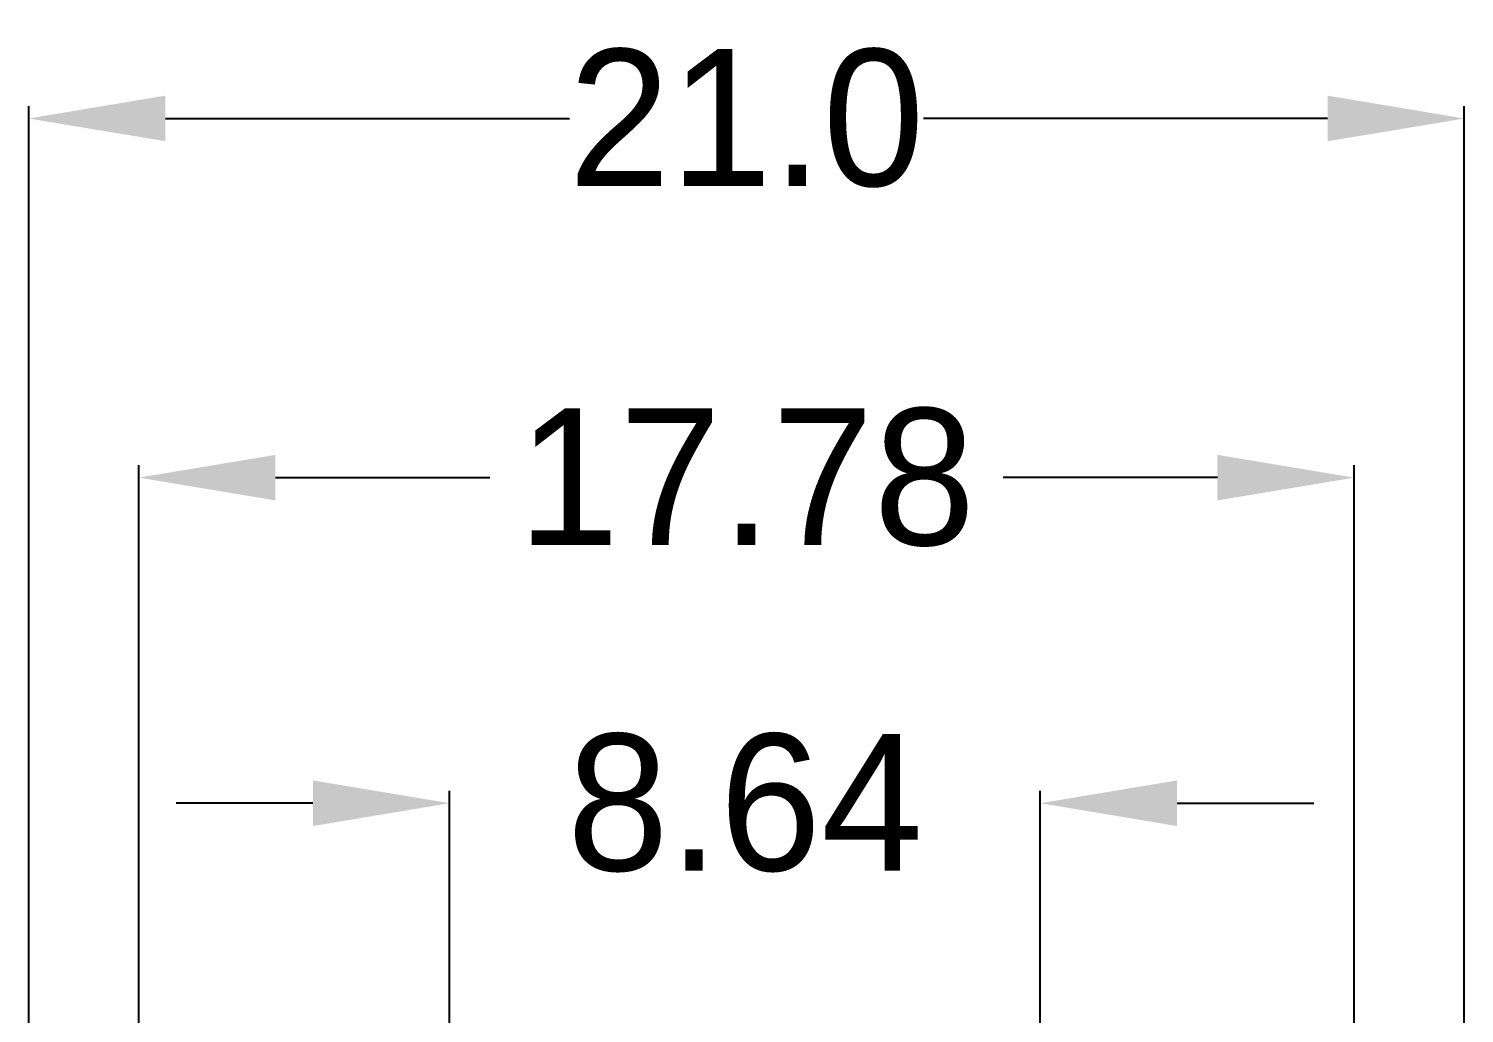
# Model space of a CAD drawing. Extents: x -3.1 to 72.3, y -97.3 to -26.1.
# Drawn here: x 24.37 to 45.37, y -40.54 to -26.14 of the extents above; entities that cross this region are included whole.
import ezdxf

# ---------------------------------------------------------------- set-up
doc = ezdxf.new("R2010")
doc.units = 0
doc.header["$MEASUREMENT"] = 0
doc.layers.get('0').update_dxf_attribs({"linetype": 'CONTINUOUS'})
doc.layers.get('Defpoints').update_dxf_attribs({"linetype": 'CONTINUOUS'})
doc.dimstyles.get("Standard").update_dxf_attribs({"dimtxt": 2, "dimasz": 2, "dimexe": 0.18, "dimexo": 0.0625, "dimgap": 0.09, "dimtad": 0, "dimtih": 1, "dimtoh": 1, "dimdec": 4, "dimzin": 0, "dimdsep": 46, "dimtxsty": 'STANDARD', "dimcen": 0.09, "dimadec": 0, "dimazin": 0, "dimtfac": 1, "dimtdec": 4, "dimtofl": 0, "dimtmove": 0, "dimatfit": 3, "dimfxl": 1, "dimtolj": 1, "dimtzin": 0, "dimarcsym": 0})

# ---------------------------------------------------------------- blocks, each defined once
blk = doc.blocks.new('*D17')
at = {"color": 0, "linetype": 'Continuous', "lineweight": -2, "transparency": 16777216}
for p, q in [((30.531, -43.59), (30.531, -37.285)), ((39.171, -43.59), (39.171, -37.285)), ((28.531, -37.465), (26.531, -37.465)), ((41.171, -37.465), (43.171, -37.465))]:
    blk.add_line(p, q, dxfattribs=at)
at = {"color": 0, "linetype": 'Continuous', "transparency": 16777216}
for points in [[(28.531, -37.132), (28.531, -37.799), (30.531, -37.465)], [(41.171, -37.132), (41.171, -37.799), (39.171, -37.465)]]:
    blk.add_solid(points, dxfattribs=at)
at = {"layer": 'Defpoints', "color": 0, "linetype": 'Continuous', "transparency": 16777216}
for p in [(39.171, -37.465), (30.531, -43.652), (39.171, -43.652)]:
    blk.add_point(p, dxfattribs=at)
at = {"color": 0, "linetype": 'Continuous', "transparency": 16777216, "insert": (34.851, -37.465), "char_height": 2, "attachment_point": 5}
blk.add_mtext('\\A1;8.64', dxfattribs=at)
blk = doc.blocks.new('*D20')
at = {"color": 0, "linetype": 'Continuous', "lineweight": -2, "transparency": 16777216}
for p, q in [((24.373, -40.925), (24.373, -27.272)), ((45.374, -40.925), (45.374, -27.272)), ((26.373, -27.452), (32.283, -27.452)), ((43.374, -27.452), (37.463, -27.452))]:
    blk.add_line(p, q, dxfattribs=at)
at = {"color": 0, "linetype": 'Continuous', "transparency": 16777216}
for points in [[(26.373, -27.118), (26.373, -27.785), (24.373, -27.452)], [(43.374, -27.118), (43.374, -27.785), (45.374, -27.452)]]:
    blk.add_solid(points, dxfattribs=at)
at = {"layer": 'Defpoints', "color": 0, "linetype": 'Continuous', "transparency": 16777216}
for p in [(24.373, -27.452), (24.373, -40.987), (45.374, -40.987)]:
    blk.add_point(p, dxfattribs=at)
at = {"color": 0, "linetype": 'Continuous', "transparency": 16777216, "insert": (34.873, -27.452), "char_height": 2, "attachment_point": 5}
blk.add_mtext('\\A1;21.0', dxfattribs=at)
blk = doc.blocks.new('*D21')
at = {"color": 0, "linetype": 'Continuous', "lineweight": -2, "transparency": 16777216}
for p, q in [((25.983, -42.295), (25.983, -32.524)), ((43.763, -42.295), (43.763, -32.524)), ((27.983, -32.704), (31.117, -32.704)), ((41.763, -32.704), (38.63, -32.704))]:
    blk.add_line(p, q, dxfattribs=at)
at = {"color": 0, "linetype": 'Continuous', "transparency": 16777216}
for points in [[(27.983, -32.371), (27.983, -33.037), (25.983, -32.704)], [(41.763, -32.371), (41.763, -33.037), (43.763, -32.704)]]:
    blk.add_solid(points, dxfattribs=at)
at = {"layer": 'Defpoints', "color": 0, "linetype": 'Continuous', "transparency": 16777216}
for p in [(43.763, -32.704), (25.983, -42.357), (43.763, -42.357)]:
    blk.add_point(p, dxfattribs=at)
at = {"color": 0, "linetype": 'Continuous', "transparency": 16777216, "insert": (34.873, -32.704), "char_height": 2, "width": 10.66667, "attachment_point": 5}
blk.add_mtext('\\A1;17.78', dxfattribs=at)

msp = doc.modelspace()

# ---------------------------------------------------------------- dimensions: what is measured, and where the dimension line sits
at = {"color": 140, "linetype": 'Continuous'}
dim = msp.add_linear_dim(base=(24.37333, -27.45175), p1=(45.37354, -40.98729), p2=(24.37333, -40.98729), text='21.0', dimstyle='Standard', dxfattribs=at)
dim.commit()
dim.dimension.update_dxf_attribs({"geometry": '*D20', "text_midpoint": (34.87343, -27.45175), "dimtype": 160})
for base, p1, p2, text, picture, middle in [((43.76343, -32.7039), (25.98343, -42.35737), (43.76343, -42.35737), '17.78', '*D21', (34.87343, -32.7039)), ((39.17137, -37.46531), (30.5313, -43.65226), (39.17137, -43.65226), '8.64', '*D17', (34.85134, -37.46531))]:
    dim = msp.add_linear_dim(base=base, p1=p1, p2=p2, text=text, dimstyle='Standard', dxfattribs=at)
    dim.commit()
    dim.dimension.update_dxf_attribs({"geometry": picture, "text_midpoint": middle})

doc.saveas('drawing.dxf')
